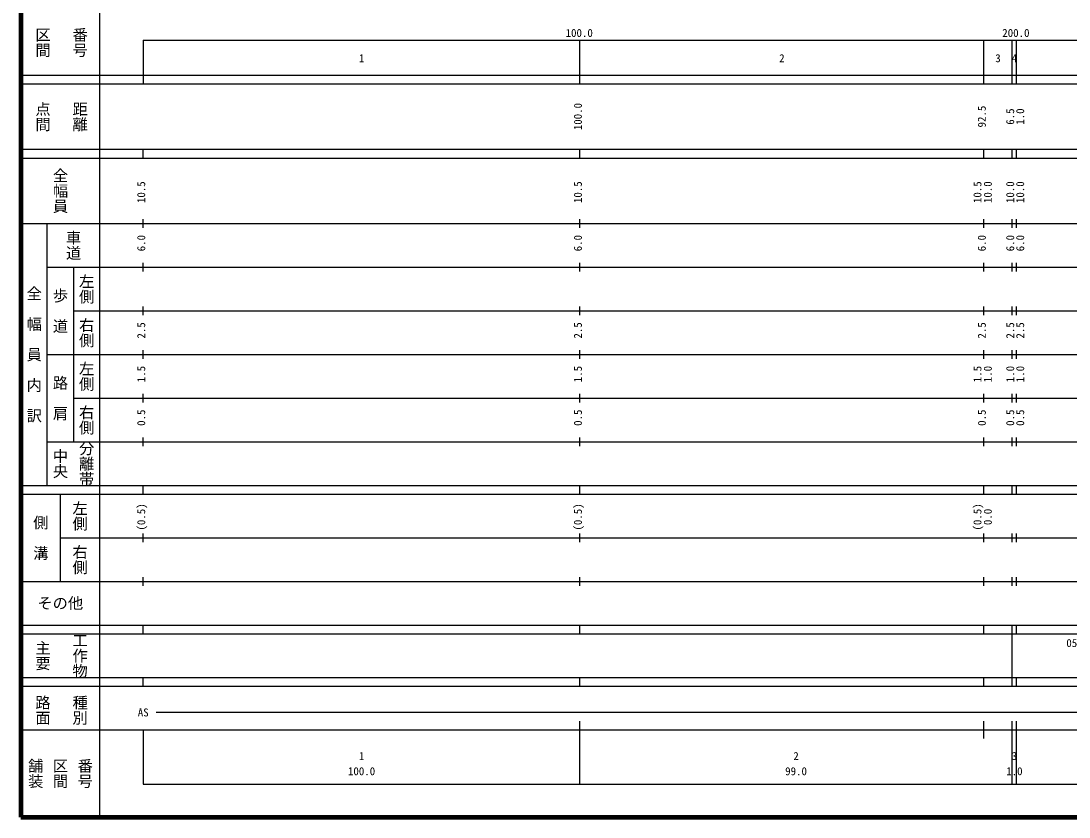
# Model space of a CAD drawing. Units: millimetres on the paper, enlarged 1000 times. Extents: x 40000 to 680000, y 20000 to 380000.
# Drawn here: x 40000 to 280014, y 20000 to 202409 of the extents above; entities that cross this region are included whole.
import ezdxf
from ezdxf.enums import TextEntityAlignment as Align

# ---------------------------------------------------------------- set-up
doc = ezdxf.new("R2010")
doc.units = ezdxf.units.MM
doc.header["$LTSCALE"] = 1000
doc.layers.add('M-TTL', color=2, linetype='Continuous', lineweight=140)
doc.layers.add('M-TTL-BAND', color=7, linetype='Continuous', lineweight=25)
doc.styles.add('@ＭＳ ゴシック', font='')
doc.styles.add('ＭＳ ゴシック', font='')
doc.styles.get('@ＭＳ ゴシック').set_extended_font_data('@MS Gothic')
doc.styles.get('ＭＳ ゴシック').set_extended_font_data('MS Gothic')

msp = doc.modelspace()

# ---------------------------------------------------------------- linework, layer by layer
at = {"layer": 'M-TTL'}
for p, q in [((40000, 380000), (40000, 20000)), ((40000, 20000), (680000, 20000))]:
    msp.add_line(p, q, dxfattribs=at)
at = {"layer": 'M-TTL-BAND'}
for p, q in [((58000, 370000), (58000, 20000)), ((68000, 198000), (579000, 198000)), ((68000, 198000), (68000, 188000)), ((168000, 188000), (168000, 198000)), ((260500, 188000), (260500, 198000)), ((267000, 188000), (267000, 198000)), ((268000, 188000), (268000, 198000)), ((40000, 190000), (579000, 190000)), ((40000, 188000), (579000, 188000)), ((40000, 173000), (579000, 173000)), ((68000, 171000), (68000, 173000)), ((168000, 171000), (168000, 173000)), ((260500, 171000), (260500, 173000)), ((267000, 171000), (267000, 173000)), ((268000, 171000), (268000, 173000)), ((40000, 171000), (579000, 171000)), ((68000, 155000), (68000, 157000)), ((168000, 155000), (168000, 157000)), ((260500, 155000), (260500, 157000)), ((267000, 155000), (267000, 157000)), ((268000, 155000), (268000, 157000)), ((40000, 156000), (579000, 156000)), ((46000, 96000), (46000, 156000)), ((68000, 145000), (68000, 147000)), ((168000, 145000), (168000, 147000)), ((260500, 145000), (260500, 147000)), ((267000, 145000), (267000, 147000)), ((268000, 145000), (268000, 147000)), ((46000, 146000), (579000, 146000)), ((52000, 146000), (52000, 106000)), ((68000, 135000), (68000, 137000)), ((168000, 135000), (168000, 137000)), ((260500, 135000), (260500, 137000)), ((267000, 135000), (267000, 137000)), ((268000, 135000), (268000, 137000)), ((52000, 136000), (579000, 136000)), ((46000, 126000), (579000, 126000)), ((68000, 125000), (68000, 127000)), ((168000, 125000), (168000, 127000)), ((260500, 125000), (260500, 127000)), ((267000, 125000), (267000, 127000)), ((268000, 125000), (268000, 127000)), ((52000, 116000), (579000, 116000)), ((68000, 115000), (68000, 117000)), ((168000, 115000), (168000, 117000)), ((260500, 115000), (260500, 117000)), ((267000, 115000), (267000, 117000)), ((268000, 115000), (268000, 117000)), ((46000, 106000), (579000, 106000)), ((68000, 105000), (68000, 107000)), ((168000, 105000), (168000, 107000)), ((260500, 105000), (260500, 107000)), ((267000, 105000), (267000, 107000)), ((268000, 105000), (268000, 107000)), ((40000, 96000), (579000, 96000)), ((40000, 94000), (579000, 94000)), ((49000, 94000), (49000, 74000)), ((68000, 94000), (68000, 96000)), ((168000, 94000), (168000, 96000)), ((260500, 94000), (260500, 96000)), ((267000, 94000), (267000, 96000)), ((268000, 94000), (268000, 96000)), ((68000, 83000), (68000, 85000)), ((168000, 83000), (168000, 85000)), ((260500, 83000), (260500, 85000)), ((267000, 83000), (267000, 85000)), ((268000, 83000), (268000, 85000)), ((49000, 84000), (579000, 84000)), ((68000, 73000), (68000, 75000)), ((168000, 73000), (168000, 75000)), ((260500, 73000), (260500, 75000)), ((267000, 73000), (267000, 75000)), ((268000, 73000), (268000, 75000)), ((40000, 74000), (579000, 74000)), ((40000, 64000), (579000, 64000)), ((68000, 62000), (68000, 64000)), ((168000, 62000), (168000, 64000)), ((260500, 62000), (260500, 64000)), ((267000, 62000), (267000, 64000)), ((268000, 62000), (268000, 64000)), ((40000, 62000), (579000, 62000)), ((267000, 52000), (267000, 62000)), ((40000, 52000), (579000, 52000)), ((68000, 50000), (68000, 52000)), ((168000, 50000), (168000, 52000)), ((260500, 50000), (260500, 52000)), ((267000, 50000), (267000, 52000)), ((268000, 50000), (268000, 52000)), ((40000, 50000), (579000, 50000)), ((71000, 44000), (445000, 44000)), ((168000, 27500), (168000, 42000)), ((260500, 38000), (260500, 42000)), ((267000, 27500), (267000, 42000)), ((268000, 27500), (268000, 42000)), ((40000, 40000), (579000, 40000)), ((68000, 40000), (68000, 27500)), ((68000, 27500), (579000, 27500))]:
    msp.add_line(p, q, dxfattribs=at)

# ---------------------------------------------------------------- texts
at = {"layer": 'M-TTL-BAND', "style": '@ＭＳ ゴシック'}
for s, p in [('区間', (45000, 197500)), ('番号', (53500, 197500)), ('点間', (45000, 180500)), ('距離', (53500, 180500)), ('全幅員', (49000, 163500)), ('車道', (52000, 151000)), ('左側', (55000, 141000)), ('全\u3000幅\u3000員\u3000内\u3000訳', (43000, 126000)), ('歩\u3000道', (49000, 136000)), ('右側', (55000, 131000)), ('左側', (55000, 121000)), ('路\u3000肩', (49000, 116000)), ('右側', (55000, 111000)), ('分離帯', (55000, 101000)), ('中央', (49000, 101000)), ('左側', (53500, 89000)), ('側\u3000溝', (44500, 84000)), ('右側', (53500, 79000)), ('主要', (45000, 57000)), ('工作物', (53500, 57000)), ('路面', (45000, 44500)), ('種別', (53500, 44500)), ('舗装', (43333, 30000)), ('区間', (49000, 30000)), ('番号', (54667, 30000))]:
    msp.add_text(s, height=2566, rotation=270, dxfattribs=at).set_placement(p, align=Align.MIDDLE_CENTER)
at = {"layer": 'M-TTL-BAND', "style": 'ＭＳ ゴシック'}
for s, p in [('100.0', (167844, 198195)), ('200.0', (267844, 198195)), ('1', (118000, 192405)), ('2', (214250, 192405)), ('3', (263750, 192405)), ('4', (267500, 192405)), ('AS', (68000, 42500)), ('1', (118000, 32523)), ('2', (217500, 32523)), ('3', (267500, 32523)), ('100.0', (118000, 29033)), ('99.0', (217500, 29033)), ('1.0', (267500, 29033))]:
    msp.add_text(s, height=1833, dxfattribs=at).set_placement(p, align=Align.BOTTOM_CENTER)
for s, p in [('100.0', (169000, 180500)), ('92.5', (261500, 180500)), ('6.5', (268000, 180500)), ('1.0', (270289, 180500)), ('10.5', (69000, 163174)), ('10.5', (169000, 163174)), ('10.5', (260500, 163174)), ('10.0', (262870, 163174)), ('10.0', (268000, 163174)), ('10.0', (270289, 163174)), ('6.0', (69000, 151500)), ('6.0', (169000, 151500)), ('6.0', (261500, 151500)), ('6.0', (268000, 151500)), ('6.0', (270289, 151500)), ('2.5', (69000, 131500)), ('2.5', (169000, 131500)), ('2.5', (261500, 131500)), ('2.5', (268000, 131500)), ('2.5', (270289, 131500)), ('1.5', (69000, 121500)), ('1.5', (169000, 121500)), ('1.5', (260500, 121500)), ('1.0', (262870, 121500)), ('1.0', (268000, 121500)), ('1.0', (270289, 121500)), ('0.5', (69000, 111500)), ('0.5', (169000, 111500)), ('0.5', (261500, 111500)), ('0.5', (268000, 111500)), ('0.5', (270289, 111500)), ('(0.5)', (69000, 88764)), ('(0.5)', (169000, 88764)), ('(0.5)', (260500, 88764)), ('0.0', (262870, 88764))]:
    msp.add_text(s, height=1833, rotation=90, dxfattribs=at).set_placement(p, align=Align.BOTTOM_CENTER)
msp.add_text('その他', height=2566, dxfattribs=at).set_placement((49000, 69000), align=Align.MIDDLE_CENTER)
msp.add_text('05162', height=1833, dxfattribs=at).set_placement((279394, 58405), align=Align.BOTTOM_LEFT)

doc.saveas('drawing.dxf')
